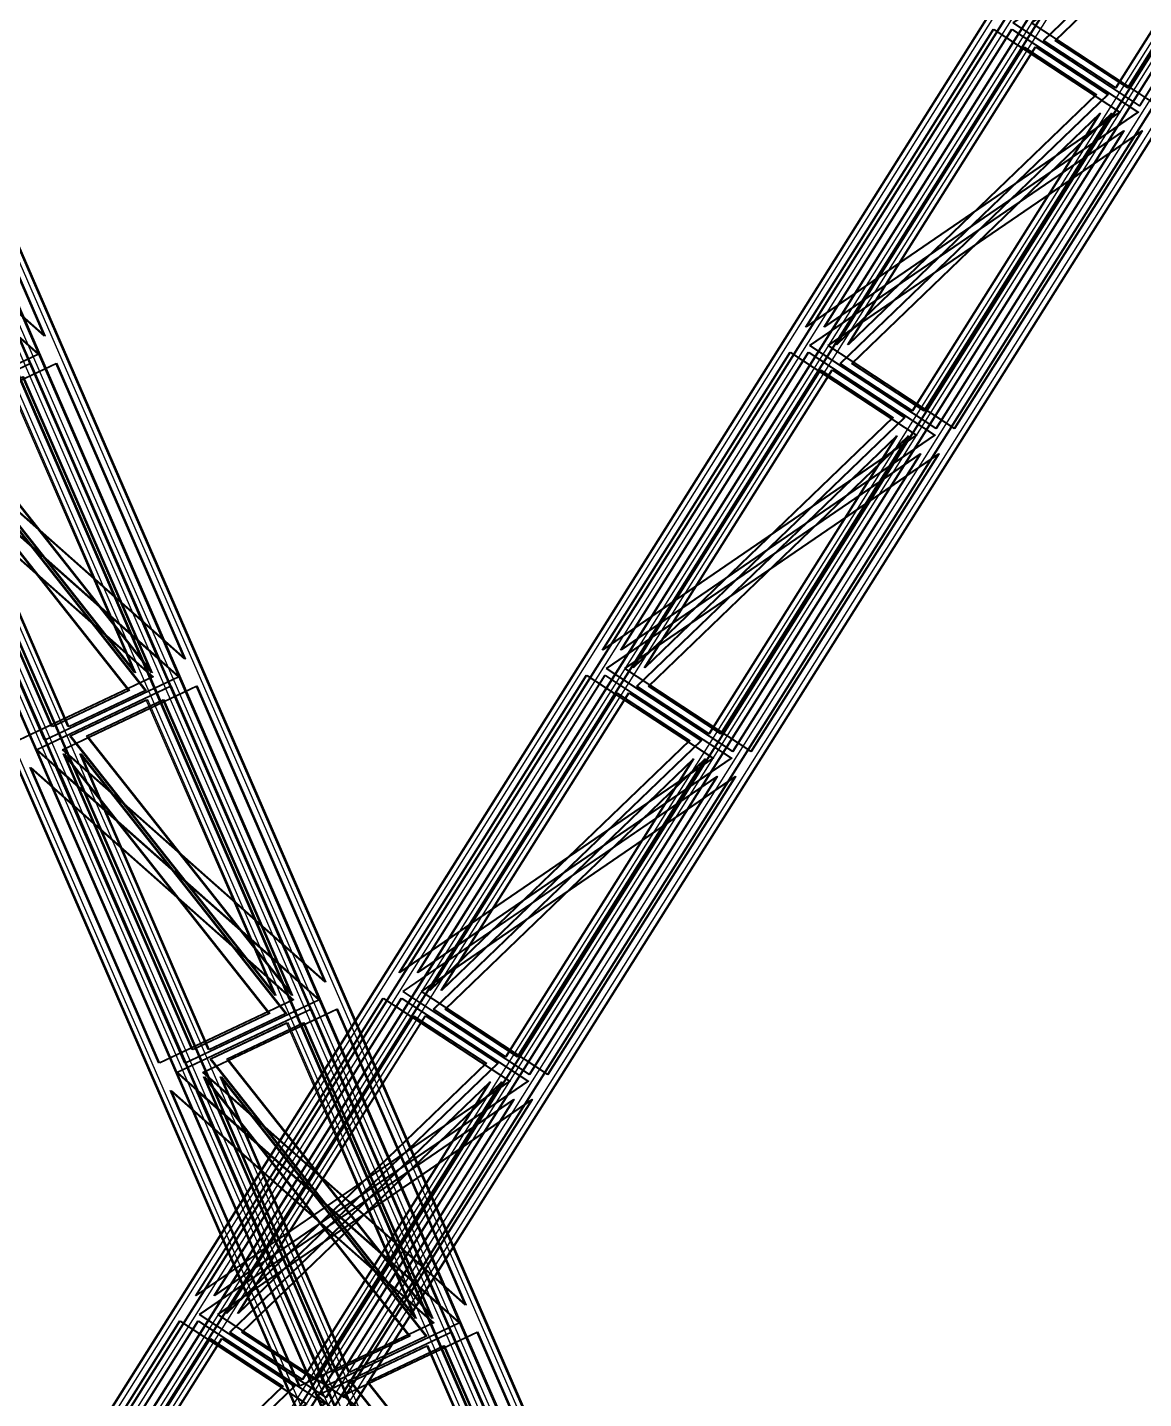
# Model space of a CAD drawing. Header units: millimetres. Extents: x -48000 to 1060615, y -2000 to 333000.
# Drawn here: x -11371 to -7629, y 99368 to 103968 of the extents above; entities that cross this region are included whole.
import ezdxf

# ---------------------------------------------------------------- set-up
doc = ezdxf.new("R2010")
doc.units = ezdxf.units.MM
doc.layers.add('D-STR-STRC', color=7, linetype='Continuous', lineweight=25)

msp = doc.modelspace()

# ---------------------------------------------------------------- linework, layer by layer
at = {"layer": 'D-STR-STRC'}
for points in [[(-14971.35, 93173.03), (-6787.96, 106173.03)], [(-14906.58, 93173.03), (-6723.19, 106173.03)], [(-14954.87, 93162.22), (-6771.49, 106162.22)], [(-14890.1, 93162.22), (-6706.71, 106162.22)], [(-7121.85, 93123.88), (-12768.1, 106123.88)], [(-7104.4, 93132.14), (-12750.65, 106132.14)], [(-7030.02, 93123.88), (-12676.27, 106123.88)], [(-7012.57, 93132.14), (-12658.82, 106132.14)], [(-14869.6, 93113.55), (-6686.21, 106113.55)], [(-14853.12, 93102.74), (-6669.74, 106102.74)], [(-14827.09, 93113.55), (-6643.7, 106113.55)], [(-14810.62, 93102.74), (-6627.23, 106102.74)], [(-7202.04, 93078.46), (-12848.29, 106078.46)], [(-7184.59, 93086.72), (-12830.84, 106086.72)], [(-7141.78, 93078.46), (-12788.03, 106078.46)], [(-7124.33, 93086.72), (-12770.58, 106086.72)], [(-14540.08, 92897.26), (-6356.7, 105897.26)], [(-14497.58, 92897.26), (-6314.19, 105897.26)], [(-7551.02, 92913.28), (-13197.27, 105913.28)], [(-7533.57, 92921.54), (-13179.82, 105921.54)], [(-7490.76, 92913.28), (-13137.01, 105913.28)], [(-7473.31, 92921.54), (-13119.56, 105921.54)], [(-14523.61, 92886.45), (-6340.22, 105886.45)], [(-14481.1, 92886.45), (-6297.71, 105886.45)], [(-7662.77, 92867.86), (-13309.02, 105867.86)], [(-7645.33, 92876.12), (-13291.58, 105876.12)], [(-7570.95, 92867.86), (-13217.2, 105867.86)], [(-7553.5, 92876.12), (-13199.75, 105876.12)], [(-14460.6, 92837.78), (-6277.21, 105837.78)], [(-14444.12, 92826.97), (-6260.74, 105826.97)], [(-14395.83, 92837.78), (-6212.44, 105837.78)], [(-14379.35, 92826.97), (-6195.96, 105826.97)]]:
    msp.add_lwpolyline(points, dxfattribs=at)
for points in [[(-14971.35, 93173.03), (-14444.12, 92826.97), (-6260.74, 105826.97), (-6787.96, 106173.03)], [(-14968.11, 93173.03), (-14440.88, 92826.97), (-6257.5, 105826.97), (-6784.72, 106173.03)], [(-14909.81, 93173.03), (-14382.59, 92826.97), (-6199.2, 105826.97), (-6726.43, 106173.03)], [(-14906.58, 93173.03), (-14379.35, 92826.97), (-6195.96, 105826.97), (-6723.19, 106173.03)], [(-7104.4, 93132.14), (-7662.77, 92867.86), (-13309.02, 105867.86), (-12750.65, 106132.14)], [(-7099.81, 93132.14), (-7658.18, 92867.86), (-13304.43, 105867.86), (-12746.06, 106132.14)], [(-7017.17, 93132.14), (-7575.54, 92867.86), (-13221.79, 105867.86), (-12663.42, 106132.14)], [(-7012.57, 93132.14), (-7570.95, 92867.86), (-13217.2, 105867.86), (-12658.82, 106132.14)], [(-14869.6, 93113.55), (-14523.61, 92886.45), (-6340.22, 105886.45), (-6686.21, 106113.55)], [(-14866.36, 93113.55), (-14520.37, 92886.45), (-6336.98, 105886.45), (-6682.97, 106113.55)], [(-14830.33, 93113.55), (-14484.34, 92886.45), (-6300.95, 105886.45), (-6646.94, 106113.55)], [(-14827.09, 93113.55), (-14481.1, 92886.45), (-6297.71, 105886.45), (-6643.7, 106113.55)], [(-7184.59, 93086.72), (-7551.02, 92913.28), (-13197.27, 105913.28), (-12830.84, 106086.72)], [(-7180, 93086.72), (-7546.43, 92913.28), (-13192.68, 105913.28), (-12826.25, 106086.72)], [(-7128.92, 93086.72), (-7495.35, 92913.28), (-13141.6, 105913.28), (-12775.17, 106086.72)], [(-7124.33, 93086.72), (-7490.76, 92913.28), (-13137.01, 105913.28), (-12770.58, 106086.72)], [(-7965.52, 103924.06), (-7722.51, 103764.54), (-7093.51, 104763.76)], [(-7962.29, 103924.06), (-7719.27, 103764.54), (-7090.27, 104763.76)], [(-7926.26, 103924.06), (-7683.24, 103764.54), (-7054.24, 104763.76)], [(-7923.02, 103924.06), (-7680, 103764.54), (-7051, 104763.76)], [(-8067.27, 103983.54), (-7643.02, 103705.06), (-7014.03, 104704.28)], [(-8064.04, 103983.54), (-7639.78, 103705.06), (-7010.79, 104704.28)], [(-8005.74, 103983.54), (-7581.49, 103705.06), (-6952.49, 104704.28)], [(-8002.5, 103983.54), (-7578.25, 103705.06), (-6949.26, 104704.28)], [(-8762.46, 102962.39), (-8133.47, 103961.6), (-7709.22, 103683.13)], [(-8759.23, 102962.39), (-8130.23, 103961.6), (-7705.98, 103683.13)], [(-8700.93, 102962.39), (-8071.94, 103961.6), (-7647.68, 103683.13)], [(-8697.69, 102962.39), (-8068.7, 103961.6), (-7644.45, 103683.13)], [(-11315.43, 102931.65), (-11746.39, 103923.91), (-12195.71, 103711.25)], [(-11310.84, 102931.65), (-11741.8, 103923.91), (-12191.12, 103711.25)], [(-8660.72, 102902.91), (-8031.72, 103902.12), (-7788.7, 103742.61)], [(-8657.48, 102902.91), (-8028.48, 103902.12), (-7785.46, 103742.61)], [(-8621.45, 102902.91), (-7992.45, 103902.12), (-7749.43, 103742.61)], [(-8618.21, 102902.91), (-7989.21, 103902.12), (-7746.2, 103742.61)], [(-11336.89, 102872.09), (-11786.2, 102659.42), (-12217.17, 103651.68)], [(-11332.3, 102872.09), (-11781.61, 102659.42), (-12212.58, 103651.68)], [(-8647.47, 102840.72), (-8404.46, 102681.21), (-7775.46, 103680.42)], [(-8644.24, 102840.72), (-8401.22, 102681.21), (-7772.22, 103680.42)], [(-8608.21, 102840.72), (-8365.19, 102681.21), (-7736.19, 103680.42)], [(-8604.97, 102840.72), (-8361.95, 102681.21), (-7732.95, 103680.42)], [(-8749.22, 102900.2), (-8324.97, 102621.73), (-7695.98, 103620.94)], [(-8745.98, 102900.2), (-8321.73, 102621.73), (-7692.74, 103620.94)], [(-8687.69, 102900.2), (-8263.44, 102621.73), (-7634.44, 103620.94)], [(-8684.45, 102900.2), (-8260.2, 102621.73), (-7631.2, 103620.94)], [(-9444.41, 101879.06), (-8815.42, 102878.27), (-8391.17, 102599.8)], [(-9441.18, 101879.06), (-8812.18, 102878.27), (-8387.93, 102599.8)], [(-9382.88, 101879.06), (-8753.88, 102878.27), (-8329.63, 102599.8)], [(-9379.64, 101879.06), (-8750.65, 102878.27), (-8326.39, 102599.8)], [(-10932.15, 101848.32), (-11363.11, 102840.58), (-11812.43, 102627.91)], [(-10927.56, 101848.32), (-11358.52, 102840.58), (-11807.83, 102627.91)], [(-10844.91, 101848.32), (-11275.87, 102840.58), (-11725.19, 102627.91)], [(-10840.32, 101848.32), (-11271.28, 102840.58), (-11720.6, 102627.91)], [(-9342.66, 101819.58), (-8713.67, 102818.79), (-8470.65, 102659.28)], [(-9339.43, 101819.58), (-8710.43, 102818.79), (-8467.41, 102659.28)], [(-9303.4, 101819.58), (-8674.4, 102818.79), (-8431.38, 102659.28)], [(-9300.16, 101819.58), (-8671.16, 102818.79), (-8428.14, 102659.28)], [(-11012.33, 101802.9), (-11443.3, 102795.15), (-11700.67, 102673.34)], [(-11007.74, 101802.9), (-11438.71, 102795.15), (-11696.08, 102673.34)], [(-10956.66, 101802.9), (-11387.63, 102795.15), (-11645, 102673.34)], [(-10952.07, 101802.9), (-11383.04, 102795.15), (-11640.41, 102673.34)], [(-11033.79, 101743.33), (-11291.17, 101621.51), (-11722.13, 102613.77)], [(-11029.2, 101743.33), (-11286.58, 101621.51), (-11717.54, 102613.77)], [(-10978.12, 101743.33), (-11235.5, 101621.51), (-11666.46, 102613.77)], [(-10973.53, 101743.33), (-11230.91, 101621.51), (-11661.87, 102613.77)], [(-9329.42, 101757.39), (-9086.4, 101597.88), (-8457.41, 102597.09)], [(-9326.18, 101757.39), (-9083.17, 101597.88), (-8454.17, 102597.09)], [(-9290.15, 101757.39), (-9047.14, 101597.88), (-8418.14, 102597.09)], [(-9286.92, 101757.39), (-9043.9, 101597.88), (-8414.9, 102597.09)], [(-10953.61, 101788.75), (-11402.92, 101576.09), (-11833.89, 102568.35)], [(-10949.02, 101788.75), (-11398.33, 101576.09), (-11829.29, 102568.35)], [(-10866.37, 101788.75), (-11315.68, 101576.09), (-11746.65, 102568.35)], [(-10861.78, 101788.75), (-11311.09, 101576.09), (-11742.06, 102568.35)], [(-9431.17, 101816.87), (-9006.92, 101538.4), (-8377.92, 102537.61)], [(-9427.93, 101816.87), (-9003.68, 101538.4), (-8374.69, 102537.61)], [(-9369.64, 101816.87), (-8945.39, 101538.4), (-8316.39, 102537.61)], [(-9366.4, 101816.87), (-8942.15, 101538.4), (-8313.15, 102537.61)], [(-10461.63, 100764.99), (-10892.59, 101757.24), (-11341.9, 101544.58)], [(-10457.04, 100764.99), (-10888, 101757.24), (-11337.31, 101544.58)], [(-10374.39, 100764.99), (-10805.35, 101757.24), (-11254.67, 101544.58)], [(-10369.8, 100764.99), (-10800.76, 101757.24), (-11250.08, 101544.58)], [(-10126.36, 100795.72), (-9497.37, 101794.94), (-9073.12, 101516.46)], [(-10123.12, 100795.72), (-9494.13, 101794.94), (-9069.88, 101516.46)], [(-10064.83, 100795.72), (-9435.83, 101794.94), (-9011.58, 101516.46)], [(-10061.59, 100795.72), (-9432.6, 101794.94), (-9008.34, 101516.46)], [(-10541.81, 100719.56), (-10972.78, 101711.82), (-11230.15, 101590)], [(-10537.22, 100719.56), (-10968.19, 101711.82), (-11225.56, 101590)], [(-10486.14, 100719.56), (-10917.11, 101711.82), (-11174.48, 101590)], [(-10481.55, 100719.56), (-10912.51, 101711.82), (-11169.89, 101590)], [(-10024.61, 100736.24), (-9395.62, 101735.46), (-9152.6, 101575.94)], [(-10021.37, 100736.24), (-9392.38, 101735.46), (-9149.36, 101575.94)], [(-9985.35, 100736.24), (-9356.35, 101735.46), (-9113.33, 101575.94)], [(-9982.11, 100736.24), (-9353.11, 101735.46), (-9110.09, 101575.94)], [(-10563.27, 100660), (-10820.65, 100538.18), (-11251.61, 101530.44)], [(-10558.68, 100660), (-10816.06, 100538.18), (-11247.02, 101530.44)], [(-10507.6, 100660), (-10764.98, 100538.18), (-11195.94, 101530.44)], [(-10503.01, 100660), (-10760.38, 100538.18), (-11191.35, 101530.44)], [(-10483.09, 100705.42), (-10932.4, 100492.76), (-11363.36, 101485.01)], [(-10478.5, 100705.42), (-10927.81, 100492.76), (-11358.77, 101485.01)], [(-10395.85, 100705.42), (-10845.16, 100492.76), (-11276.13, 101485.01)], [(-10391.26, 100705.42), (-10840.57, 100492.76), (-11271.54, 101485.01)], [(-10011.37, 100674.06), (-9768.35, 100514.54), (-9139.36, 101513.76)], [(-10008.13, 100674.06), (-9765.12, 100514.54), (-9136.12, 101513.76)], [(-9972.1, 100674.06), (-9729.09, 100514.54), (-9100.09, 101513.76)], [(-9968.87, 100674.06), (-9725.85, 100514.54), (-9096.85, 101513.76)], [(-10113.12, 100733.54), (-9688.87, 100455.06), (-9059.87, 101454.28)], [(-10109.88, 100733.54), (-9685.63, 100455.06), (-9056.64, 101454.28)], [(-10051.59, 100733.54), (-9627.34, 100455.06), (-8998.34, 101454.28)], [(-10048.35, 100733.54), (-9624.1, 100455.06), (-8995.1, 101454.28)], [(-10808.31, 99712.39), (-10179.32, 100711.6), (-9755.06, 100433.13)], [(-10805.07, 99712.39), (-10176.08, 100711.6), (-9751.83, 100433.13)], [(-10746.78, 99712.39), (-10117.78, 100711.6), (-9693.53, 100433.13)], [(-10743.54, 99712.39), (-10114.54, 100711.6), (-9690.29, 100433.13)], [(-9991.11, 99681.65), (-10422.07, 100673.91), (-10871.38, 100461.25)], [(-9986.51, 99681.65), (-10417.48, 100673.91), (-10866.79, 100461.25)], [(-9903.87, 99681.65), (-10334.83, 100673.91), (-10784.15, 100461.25)], [(-9899.28, 99681.65), (-10330.24, 100673.91), (-10779.55, 100461.25)], [(-10706.56, 99652.91), (-10077.57, 100652.12), (-9834.55, 100492.61)], [(-10703.32, 99652.91), (-10074.33, 100652.12), (-9831.31, 100492.61)], [(-10667.29, 99652.91), (-10038.3, 100652.12), (-9795.28, 100492.61)], [(-10664.06, 99652.91), (-10035.06, 100652.12), (-9792.04, 100492.61)], [(-10071.29, 99636.23), (-10502.26, 100628.49), (-10759.63, 100506.67)], [(-10066.7, 99636.23), (-10497.67, 100628.49), (-10755.04, 100506.67)], [(-10015.62, 99636.23), (-10446.59, 100628.49), (-10703.96, 100506.67)], [(-10011.03, 99636.23), (-10441.99, 100628.49), (-10699.37, 100506.67)], [(-10092.75, 99576.66), (-10350.13, 99454.85), (-10781.09, 100447.1)], [(-10088.16, 99576.66), (-10345.53, 99454.85), (-10776.5, 100447.1)], [(-10037.08, 99576.66), (-10294.45, 99454.85), (-10725.42, 100447.1)], [(-10032.49, 99576.66), (-10289.86, 99454.85), (-10720.83, 100447.1)], [(-10693.32, 99590.72), (-10450.3, 99431.21), (-9821.31, 100430.42)], [(-10690.08, 99590.72), (-10447.06, 99431.21), (-9818.07, 100430.42)], [(-10654.05, 99590.72), (-10411.03, 99431.21), (-9782.04, 100430.42)], [(-10650.81, 99590.72), (-10407.8, 99431.21), (-9778.8, 100430.42)], [(-10012.57, 99622.09), (-10461.88, 99409.42), (-10892.84, 100401.68)], [(-10007.97, 99622.09), (-10457.29, 99409.42), (-10888.25, 100401.68)], [(-9925.33, 99622.09), (-10374.64, 99409.42), (-10805.61, 100401.68)], [(-9920.74, 99622.09), (-10370.05, 99409.42), (-10801.01, 100401.68)], [(-10795.07, 99650.2), (-10370.82, 99371.73), (-9741.82, 100370.94)], [(-10791.83, 99650.2), (-10367.58, 99371.73), (-9738.58, 100370.94)], [(-10733.54, 99650.2), (-10309.29, 99371.73), (-9680.29, 100370.94)], [(-10730.3, 99650.2), (-10306.05, 99371.73), (-9677.05, 100370.94)], [(-11490.26, 98629.06), (-10861.26, 99628.27), (-10437.01, 99349.8)], [(-11487.02, 98629.06), (-10858.03, 99628.27), (-10433.77, 99349.8)], [(-11428.73, 98629.06), (-10799.73, 99628.27), (-10375.48, 99349.8)], [(-11425.49, 98629.06), (-10796.49, 99628.27), (-10372.24, 99349.8)], [(-9520.58, 98598.32), (-9951.55, 99590.58), (-10400.86, 99377.91)], [(-9515.99, 98598.32), (-9946.96, 99590.58), (-10396.27, 99377.91)], [(-9433.35, 98598.32), (-9864.31, 99590.58), (-10313.63, 99377.91)], [(-9428.76, 98598.32), (-9859.72, 99590.58), (-10309.03, 99377.91)], [(-11388.51, 98569.58), (-10759.52, 99568.79), (-10516.5, 99409.28)], [(-11385.27, 98569.58), (-10756.28, 99568.79), (-10513.26, 99409.28)], [(-11349.24, 98569.58), (-10720.25, 99568.79), (-10477.23, 99409.28)], [(-11346, 98569.58), (-10717.01, 99568.79), (-10473.99, 99409.28)], [(-9600.77, 98552.9), (-10031.74, 99545.15), (-10289.11, 99423.34)], [(-9596.18, 98552.9), (-10027.14, 99545.15), (-10284.52, 99423.34)], [(-9545.1, 98552.9), (-9976.06, 99545.15), (-10233.44, 99423.34)], [(-9540.51, 98552.9), (-9971.47, 99545.15), (-10228.85, 99423.34)]]:
    msp.add_lwpolyline(points, close=True, dxfattribs=at)

doc.saveas('drawing.dxf')
